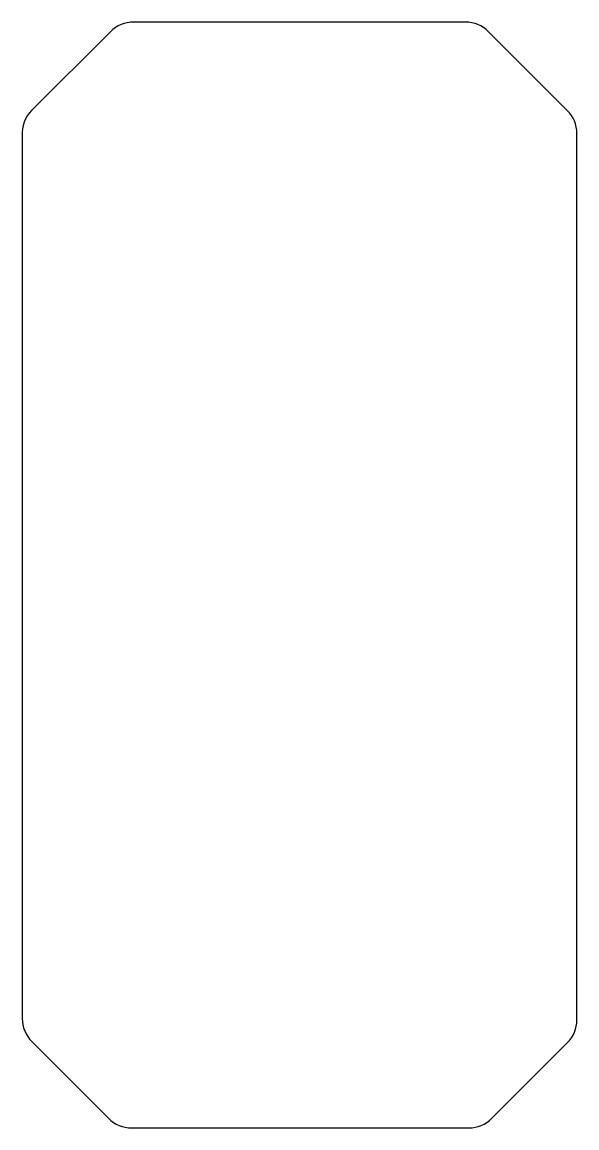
# Model space of a CAD drawing. Header units: millimetres. Extents: x 5 to 56, y -107 to -6.
import ezdxf

# ---------------------------------------------------------------- set-up
doc = ezdxf.new("R2010")
doc.units = ezdxf.units.MM
doc.layers.get('0').update_dxf_attribs({"linetype": 'CONTINUOUS'})

msp = doc.modelspace()

# ---------------------------------------------------------------- linework, layer by layer
msp.add_lwpolyline([(4.93, -97.29, 0.198912), (5.81, -99.41), (12.87, -106.47, 0.198912), (14.99, -107.35), (45.99, -107.35, 0.198912), (48.11, -106.47), (55.05, -99.53, 0.198912), (55.93, -97.41), (55.93, -15.89, 0.198912), (55.05, -13.77), (47.81, -6.53, 0.198912), (45.69, -5.65), (15.17, -5.65, 0.198912), (13.05, -6.53), (5.8, -13.78, 0.216126), (4.93, -16.1)], format="xyb", close=True)

doc.saveas('drawing.dxf')
